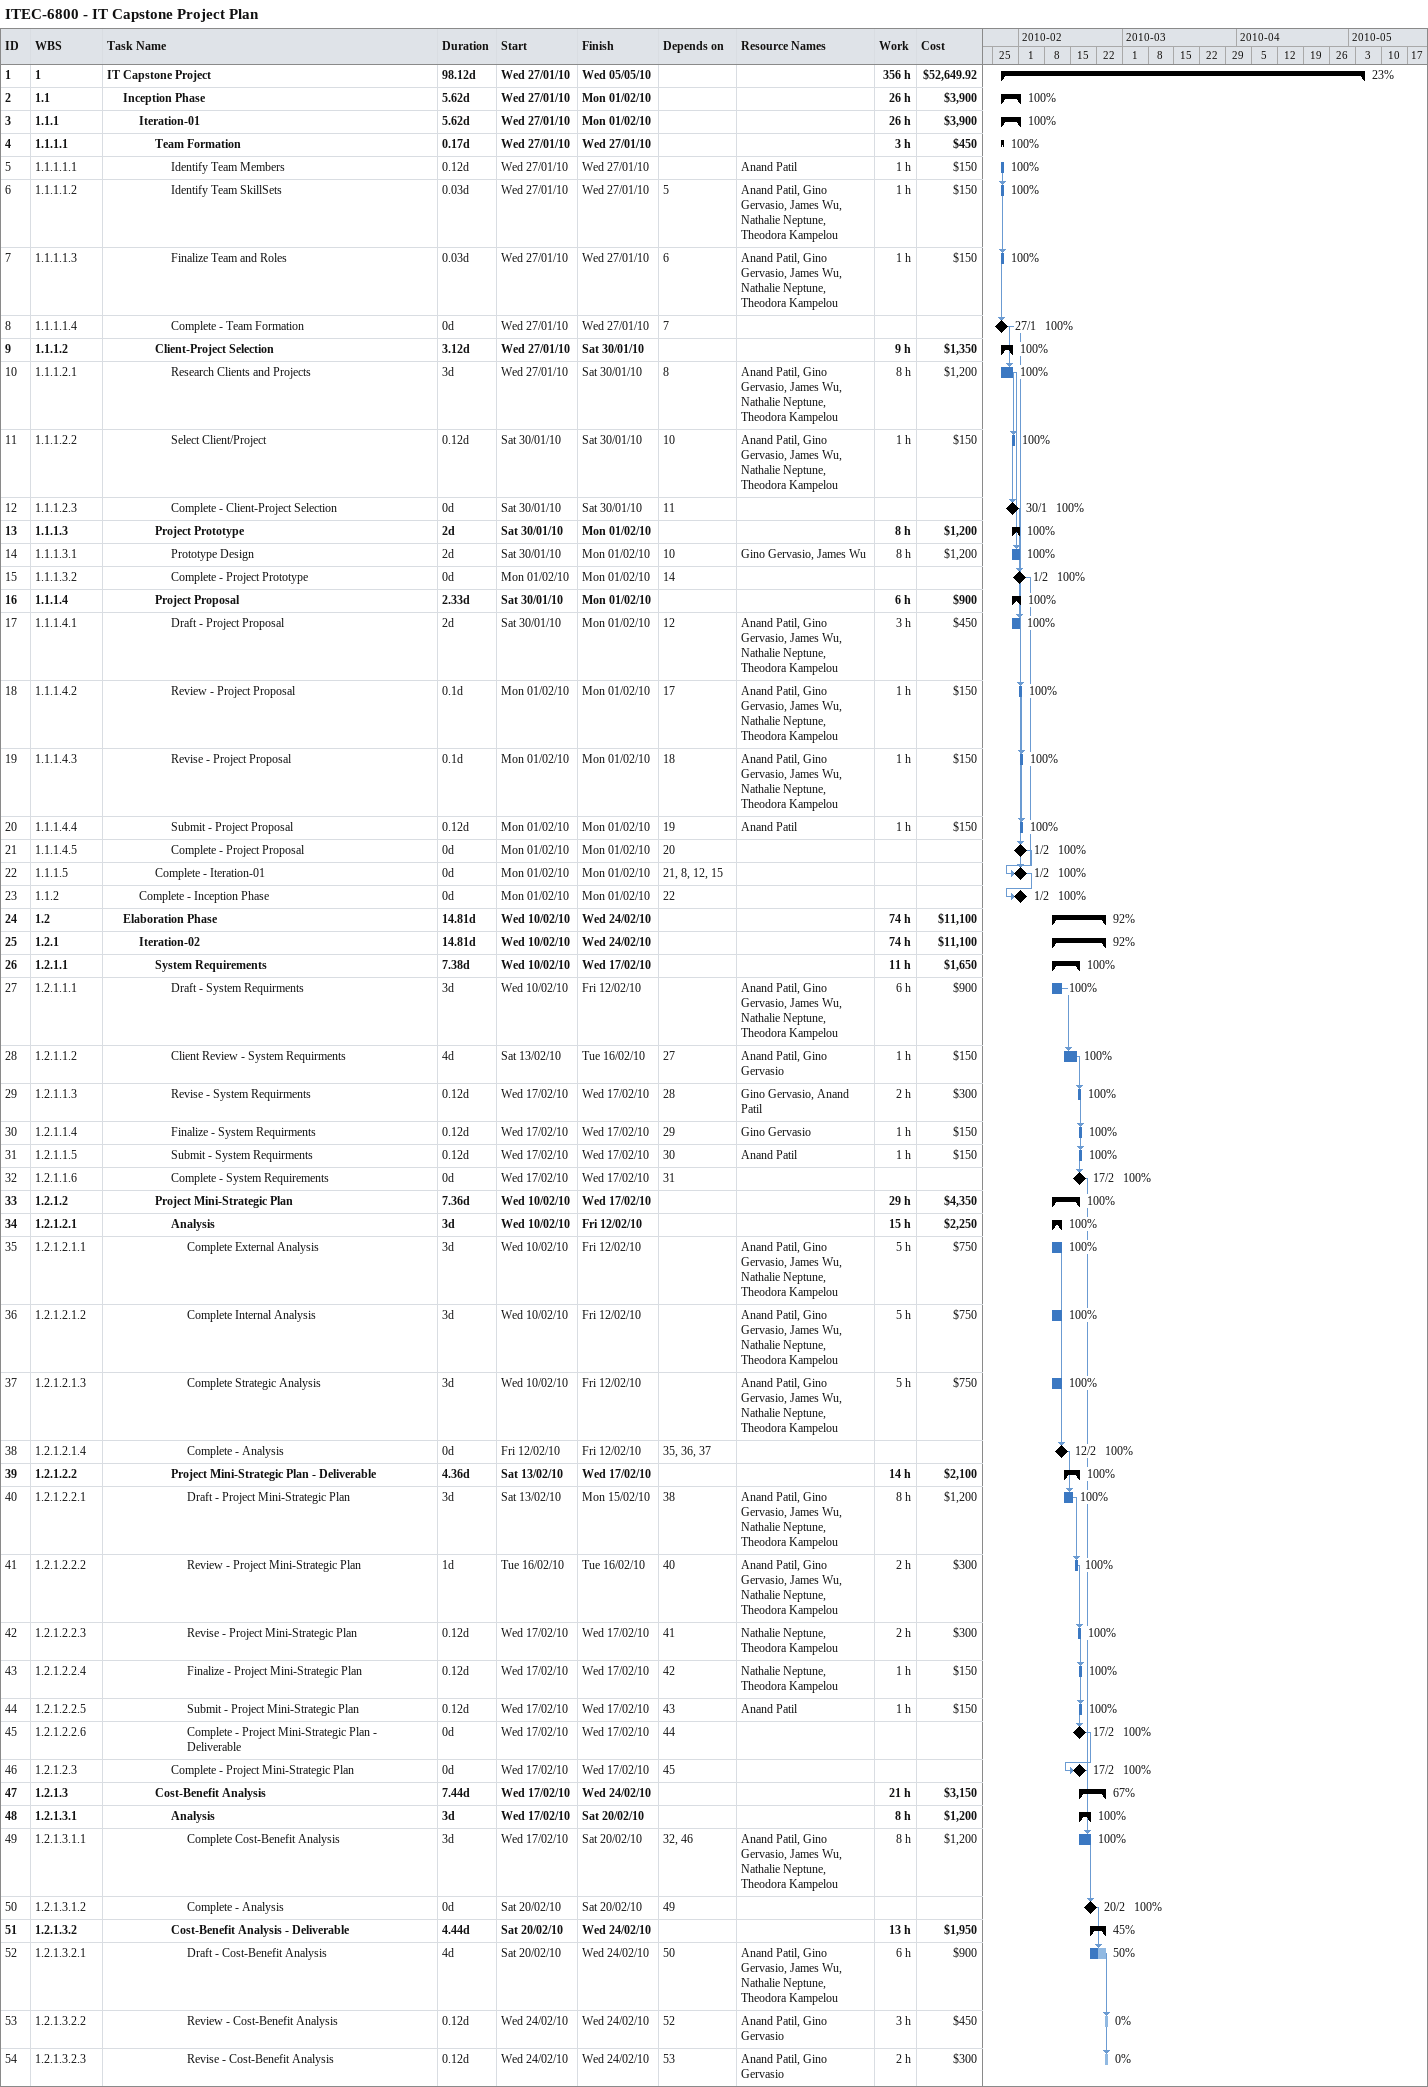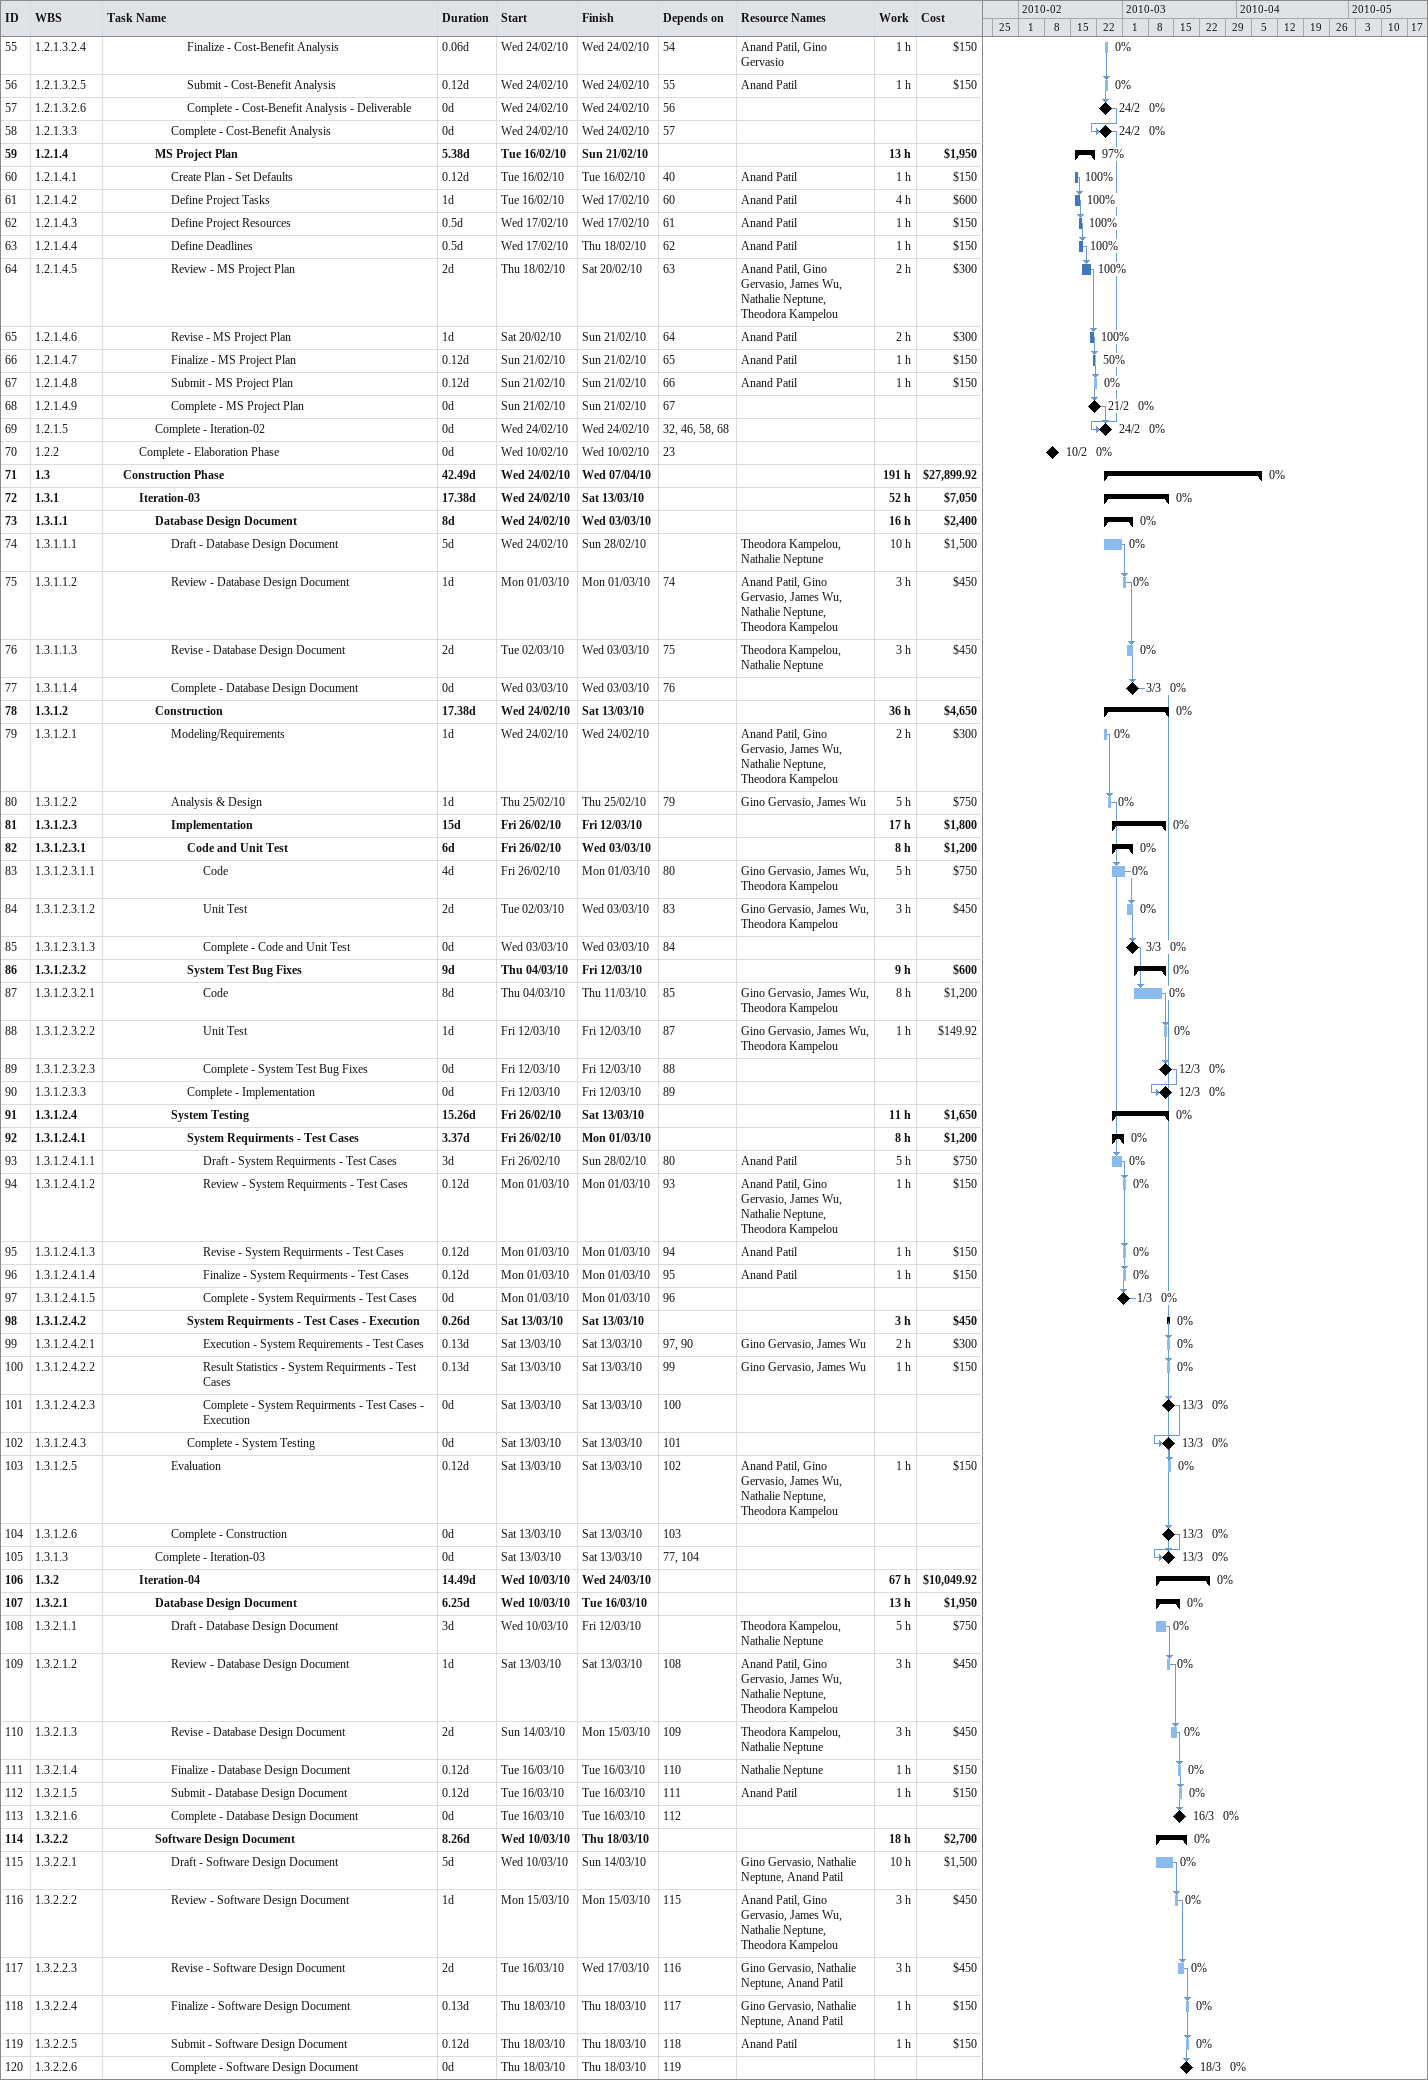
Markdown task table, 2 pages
ITEC-6800 - IT Capstone Project Plan

| ID | WBS | Task | Duration | Start | Finish | Predecessors | Resources | % complete | Work (h) | Cost ($) |
|---|---|---|---|---|---|---|---|---|---|---|
| 1 | 1 | **IT Capstone Project** | 98.12d | 2010-01-27 | 2010-05-05 |  |  | 23 | 356 | 52649.92 |
| 2 | 1.1 | **Inception Phase** | 5.62d | 2010-01-27 | 2010-02-01 |  |  | 100 | 26 | 3900 |
| 3 | 1.1.1 | **Iteration-01** | 5.62d | 2010-01-27 | 2010-02-01 |  |  | 100 | 26 | 3900 |
| 4 | 1.1.1.1 | **Team Formation** | 0.17d | 2010-01-27 | 2010-01-27 |  |  | 100 | 3 | 450 |
| 5 | 1.1.1.1.1 | Identify Team Members | 0.12d | 2010-01-27 | 2010-01-27 |  | Anand Patil | 100 | 1 | 150 |
| 6 | 1.1.1.1.2 | Identify Team SkillSets | 0.03d | 2010-01-27 | 2010-01-27 | 5 | Anand Patil, Gino Gervasio, James Wu, Nathalie Neptune, Theodora Kampelou | 100 | 1 | 150 |
| 7 | 1.1.1.1.3 | Finalize Team and Roles | 0.03d | 2010-01-27 | 2010-01-27 | 6 | Anand Patil, Gino Gervasio, James Wu, Nathalie Neptune, Theodora Kampelou | 100 | 1 | 150 |
| 8 | 1.1.1.1.4 | Complete - Team Formation | 0d | 2010-01-27 | 2010-01-27 | 7 |  | 100 |  |  |
| 9 | 1.1.1.2 | **Client-Project Selection** | 3.12d | 2010-01-27 | 2010-01-30 |  |  | 100 | 9 | 1350 |
| 10 | 1.1.1.2.1 | Research Clients and Projects | 3d | 2010-01-27 | 2010-01-30 | 8 | Anand Patil, Gino Gervasio, James Wu, Nathalie Neptune, Theodora Kampelou | 100 | 8 | 1200 |
| 11 | 1.1.1.2.2 | Select Client/Project | 0.12d | 2010-01-30 | 2010-01-30 | 10 | Anand Patil, Gino Gervasio, James Wu, Nathalie Neptune, Theodora Kampelou | 100 | 1 | 150 |
| 12 | 1.1.1.2.3 | Complete - Client-Project Selection | 0d | 2010-01-30 | 2010-01-30 | 11 |  | 100 |  |  |
| 13 | 1.1.1.3 | **Project Prototype** | 2d | 2010-01-30 | 2010-02-01 |  |  | 100 | 8 | 1200 |
| 14 | 1.1.1.3.1 | Prototype Design | 2d | 2010-01-30 | 2010-02-01 | 10 | Gino Gervasio, James Wu | 100 | 8 | 1200 |
| 15 | 1.1.1.3.2 | Complete - Project Prototype | 0d | 2010-02-01 | 2010-02-01 | 14 |  | 100 |  |  |
| 16 | 1.1.1.4 | **Project Proposal** | 2.33d | 2010-01-30 | 2010-02-01 |  |  | 100 | 6 | 900 |
| 17 | 1.1.1.4.1 | Draft - Project Proposal | 2d | 2010-01-30 | 2010-02-01 | 12 | Anand Patil, Gino Gervasio, James Wu, Nathalie Neptune, Theodora Kampelou | 100 | 3 | 450 |
| 18 | 1.1.1.4.2 | Review - Project Proposal | 0.1d | 2010-02-01 | 2010-02-01 | 17 | Anand Patil, Gino Gervasio, James Wu, Nathalie Neptune, Theodora Kampelou | 100 | 1 | 150 |
| 19 | 1.1.1.4.3 | Revise - Project Proposal | 0.1d | 2010-02-01 | 2010-02-01 | 18 | Anand Patil, Gino Gervasio, James Wu, Nathalie Neptune, Theodora Kampelou | 100 | 1 | 150 |
| 20 | 1.1.1.4.4 | Submit - Project Proposal | 0.12d | 2010-02-01 | 2010-02-01 | 19 | Anand Patil | 100 | 1 | 150 |
| 21 | 1.1.1.4.5 | Complete - Project Proposal | 0d | 2010-02-01 | 2010-02-01 | 20 |  | 100 |  |  |
| 22 | 1.1.1.5 | Complete - Iteration-01 | 0d | 2010-02-01 | 2010-02-01 | 21, 8, 12, 15 |  | 100 |  |  |
| 23 | 1.1.2 | Complete - Inception Phase | 0d | 2010-02-01 | 2010-02-01 | 22 |  | 100 |  |  |
| 24 | 1.2 | **Elaboration Phase** | 14.81d | 2010-02-10 | 2010-02-24 |  |  | 92 | 74 | 11100 |
| 25 | 1.2.1 | **Iteration-02** | 14.81d | 2010-02-10 | 2010-02-24 |  |  | 92 | 74 | 11100 |
| 26 | 1.2.1.1 | **System Requirements** | 7.38d | 2010-02-10 | 2010-02-17 |  |  | 100 | 11 | 1650 |
| 27 | 1.2.1.1.1 | Draft - System Requirments | 3d | 2010-02-10 | 2010-02-12 |  | Anand Patil, Gino Gervasio, James Wu, Nathalie Neptune, Theodora Kampelou | 100 | 6 | 900 |
| 28 | 1.2.1.1.2 | Client Review - System Requirments | 4d | 2010-02-13 | 2010-02-16 | 27 | Anand Patil, Gino Gervasio | 100 | 1 | 150 |
| 29 | 1.2.1.1.3 | Revise - System Requirments | 0.12d | 2010-02-17 | 2010-02-17 | 28 | Gino Gervasio, Anand Patil | 100 | 2 | 300 |
| 30 | 1.2.1.1.4 | Finalize - System Requirments | 0.12d | 2010-02-17 | 2010-02-17 | 29 | Gino Gervasio | 100 | 1 | 150 |
| 31 | 1.2.1.1.5 | Submit - System Requirments | 0.12d | 2010-02-17 | 2010-02-17 | 30 | Anand Patil | 100 | 1 | 150 |
| 32 | 1.2.1.1.6 | Complete - System Requirements | 0d | 2010-02-17 | 2010-02-17 | 31 |  | 100 |  |  |
| 33 | 1.2.1.2 | **Project Mini-Strategic Plan** | 7.36d | 2010-02-10 | 2010-02-17 |  |  | 100 | 29 | 4350 |
| 34 | 1.2.1.2.1 | **Analysis** | 3d | 2010-02-10 | 2010-02-12 |  |  | 100 | 15 | 2250 |
| 35 | 1.2.1.2.1.1 | Complete External Analysis | 3d | 2010-02-10 | 2010-02-12 |  | Anand Patil, Gino Gervasio, James Wu, Nathalie Neptune, Theodora Kampelou | 100 | 5 | 750 |
| 36 | 1.2.1.2.1.2 | Complete Internal Analysis | 3d | 2010-02-10 | 2010-02-12 |  | Anand Patil, Gino Gervasio, James Wu, Nathalie Neptune, Theodora Kampelou | 100 | 5 | 750 |
| 37 | 1.2.1.2.1.3 | Complete Strategic Analysis | 3d | 2010-02-10 | 2010-02-12 |  | Anand Patil, Gino Gervasio, James Wu, Nathalie Neptune, Theodora Kampelou | 100 | 5 | 750 |
| 38 | 1.2.1.2.1.4 | Complete - Analysis | 0d | 2010-02-12 | 2010-02-12 | 35, 36, 37 |  | 100 |  |  |
| 39 | 1.2.1.2.2 | **Project Mini-Strategic Plan - Deliverable** | 4.36d | 2010-02-13 | 2010-02-17 |  |  | 100 | 14 | 2100 |
| 40 | 1.2.1.2.2.1 | Draft - Project Mini-Strategic Plan | 3d | 2010-02-13 | 2010-02-15 | 38 | Anand Patil, Gino Gervasio, James Wu, Nathalie Neptune, Theodora Kampelou | 100 | 8 | 1200 |
| 41 | 1.2.1.2.2.2 | Review - Project Mini-Strategic Plan | 1d | 2010-02-16 | 2010-02-16 | 40 | Anand Patil, Gino Gervasio, James Wu, Nathalie Neptune, Theodora Kampelou | 100 | 2 | 300 |
| 42 | 1.2.1.2.2.3 | Revise - Project Mini-Strategic Plan | 0.12d | 2010-02-17 | 2010-02-17 | 41 | Nathalie Neptune, Theodora Kampelou | 100 | 2 | 300 |
| 43 | 1.2.1.2.2.4 | Finalize - Project Mini-Strategic Plan | 0.12d | 2010-02-17 | 2010-02-17 | 42 | Nathalie Neptune, Theodora Kampelou | 100 | 1 | 150 |
| 44 | 1.2.1.2.2.5 | Submit - Project Mini-Strategic Plan | 0.12d | 2010-02-17 | 2010-02-17 | 43 | Anand Patil | 100 | 1 | 150 |
| 45 | 1.2.1.2.2.6 | Complete - Project Mini-Strategic Plan - Deliverable | 0d | 2010-02-17 | 2010-02-17 | 44 |  | 100 |  |  |
| 46 | 1.2.1.2.3 | Complete - Project Mini-Strategic Plan | 0d | 2010-02-17 | 2010-02-17 | 45 |  | 100 |  |  |
| 47 | 1.2.1.3 | **Cost-Benefit Analysis** | 7.44d | 2010-02-17 | 2010-02-24 |  |  | 67 | 21 | 3150 |
| 48 | 1.2.1.3.1 | **Analysis** | 3d | 2010-02-17 | 2010-02-20 |  |  | 100 | 8 | 1200 |
| 49 | 1.2.1.3.1.1 | Complete Cost-Benefit Analysis | 3d | 2010-02-17 | 2010-02-20 | 32, 46 | Anand Patil, Gino Gervasio, James Wu, Nathalie Neptune, Theodora Kampelou | 100 | 8 | 1200 |
| 50 | 1.2.1.3.1.2 | Complete - Analysis | 0d | 2010-02-20 | 2010-02-20 | 49 |  | 100 |  |  |
| 51 | 1.2.1.3.2 | **Cost-Benefit Analysis - Deliverable** | 4.44d | 2010-02-20 | 2010-02-24 |  |  | 45 | 13 | 1950 |
| 52 | 1.2.1.3.2.1 | Draft - Cost-Benefit Analysis | 4d | 2010-02-20 | 2010-02-24 | 50 | Anand Patil, Gino Gervasio, James Wu, Nathalie Neptune, Theodora Kampelou | 50 | 6 | 900 |
| 53 | 1.2.1.3.2.2 | Review - Cost-Benefit Analysis | 0.12d | 2010-02-24 | 2010-02-24 | 52 | Anand Patil, Gino Gervasio | 0 | 3 | 450 |
| 54 | 1.2.1.3.2.3 | Revise - Cost-Benefit Analysis | 0.12d | 2010-02-24 | 2010-02-24 | 53 | Anand Patil, Gino Gervasio | 0 | 2 | 300 |
| 55 | 1.2.1.3.2.4 | Finalize - Cost-Benefit Analysis | 0.06d | 2010-02-24 | 2010-02-24 | 54 | Anand Patil, Gino Gervasio | 0 | 1 | 150 |
| 56 | 1.2.1.3.2.5 | Submit - Cost-Benefit Analysis | 0.12d | 2010-02-24 | 2010-02-24 | 55 | Anand Patil | 0 | 1 | 150 |
| 57 | 1.2.1.3.2.6 | Complete - Cost-Benefit Analysis - Deliverable | 0d | 2010-02-24 | 2010-02-24 | 56 |  | 0 |  |  |
| 58 | 1.2.1.3.3 | Complete - Cost-Benefit Analysis | 0d | 2010-02-24 | 2010-02-24 | 57 |  | 0 |  |  |
| 59 | 1.2.1.4 | **MS Project Plan** | 5.38d | 2010-02-16 | 2010-02-21 |  |  | 97 | 13 | 1950 |
| 60 | 1.2.1.4.1 | Create Plan - Set Defaults | 0.12d | 2010-02-16 | 2010-02-16 | 40 | Anand Patil | 100 | 1 | 150 |
| 61 | 1.2.1.4.2 | Define Project Tasks | 1d | 2010-02-16 | 2010-02-17 | 60 | Anand Patil | 100 | 4 | 600 |
| 62 | 1.2.1.4.3 | Define Project Resources | 0.5d | 2010-02-17 | 2010-02-17 | 61 | Anand Patil | 100 | 1 | 150 |
| 63 | 1.2.1.4.4 | Define Deadlines | 0.5d | 2010-02-17 | 2010-02-18 | 62 | Anand Patil | 100 | 1 | 150 |
| 64 | 1.2.1.4.5 | Review - MS Project Plan | 2d | 2010-02-18 | 2010-02-20 | 63 | Anand Patil, Gino Gervasio, James Wu, Nathalie Neptune, Theodora Kampelou | 100 | 2 | 300 |
| 65 | 1.2.1.4.6 | Revise - MS Project Plan | 1d | 2010-02-20 | 2010-02-21 | 64 | Anand Patil | 100 | 2 | 300 |
| 66 | 1.2.1.4.7 | Finalize - MS Project Plan | 0.12d | 2010-02-21 | 2010-02-21 | 65 | Anand Patil | 50 | 1 | 150 |
| 67 | 1.2.1.4.8 | Submit - MS Project Plan | 0.12d | 2010-02-21 | 2010-02-21 | 66 | Anand Patil | 0 | 1 | 150 |
| 68 | 1.2.1.4.9 | Complete - MS Project Plan | 0d | 2010-02-21 | 2010-02-21 | 67 |  | 0 |  |  |
| 69 | 1.2.1.5 | Complete - Iteration-02 | 0d | 2010-02-24 | 2010-02-24 | 32, 46, 58, 68 |  | 0 |  |  |
| 70 | 1.2.2 | Complete - Elaboration Phase | 0d | 2010-02-10 | 2010-02-10 | 23 |  | 0 |  |  |
| 71 | 1.3 | **Construction Phase** | 42.49d | 2010-02-24 | 2010-04-07 |  |  | 0 | 191 | 27899.92 |
| 72 | 1.3.1 | **Iteration-03** | 17.38d | 2010-02-24 | 2010-03-13 |  |  | 0 | 52 | 7050 |
| 73 | 1.3.1.1 | **Database Design Document** | 8d | 2010-02-24 | 2010-03-03 |  |  | 0 | 16 | 2400 |
| 74 | 1.3.1.1.1 | Draft - Database Design Document | 5d | 2010-02-24 | 2010-02-28 |  | Theodora Kampelou, Nathalie Neptune | 0 | 10 | 1500 |
| 75 | 1.3.1.1.2 | Review - Database Design Document | 1d | 2010-03-01 | 2010-03-01 | 74 | Anand Patil, Gino Gervasio, James Wu, Nathalie Neptune, Theodora Kampelou | 0 | 3 | 450 |
| 76 | 1.3.1.1.3 | Revise - Database Design Document | 2d | 2010-03-02 | 2010-03-03 | 75 | Theodora Kampelou, Nathalie Neptune | 0 | 3 | 450 |
| 77 | 1.3.1.1.4 | Complete - Database Design Document | 0d | 2010-03-03 | 2010-03-03 | 76 |  | 0 |  |  |
| 78 | 1.3.1.2 | **Construction** | 17.38d | 2010-02-24 | 2010-03-13 |  |  | 0 | 36 | 4650 |
| 79 | 1.3.1.2.1 | Modeling/Requirements | 1d | 2010-02-24 | 2010-02-24 |  | Anand Patil, Gino Gervasio, James Wu, Nathalie Neptune, Theodora Kampelou | 0 | 2 | 300 |
| 80 | 1.3.1.2.2 | Analysis & Design | 1d | 2010-02-25 | 2010-02-25 | 79 | Gino Gervasio, James Wu | 0 | 5 | 750 |
| 81 | 1.3.1.2.3 | **Implementation** | 15d | 2010-02-26 | 2010-03-12 |  |  | 0 | 17 | 1800 |
| 82 | 1.3.1.2.3.1 | **Code and Unit Test** | 6d | 2010-02-26 | 2010-03-03 |  |  | 0 | 8 | 1200 |
| 83 | 1.3.1.2.3.1.1 | Code | 4d | 2010-02-26 | 2010-03-01 | 80 | Gino Gervasio, James Wu, Theodora Kampelou | 0 | 5 | 750 |
| 84 | 1.3.1.2.3.1.2 | Unit Test | 2d | 2010-03-02 | 2010-03-03 | 83 | Gino Gervasio, James Wu, Theodora Kampelou | 0 | 3 | 450 |
| 85 | 1.3.1.2.3.1.3 | Complete - Code and Unit Test | 0d | 2010-03-03 | 2010-03-03 | 84 |  | 0 |  |  |
| 86 | 1.3.1.2.3.2 | **System Test Bug Fixes** | 9d | 2010-03-04 | 2010-03-12 |  |  | 0 | 9 | 600 |
| 87 | 1.3.1.2.3.2.1 | Code | 8d | 2010-03-04 | 2010-03-11 | 85 | Gino Gervasio, James Wu, Theodora Kampelou | 0 | 8 | 1200 |
| 88 | 1.3.1.2.3.2.2 | Unit Test | 1d | 2010-03-12 | 2010-03-12 | 87 | Gino Gervasio, James Wu, Theodora Kampelou | 0 | 1 | 149.92 |
| 89 | 1.3.1.2.3.2.3 | Complete - System Test Bug Fixes | 0d | 2010-03-12 | 2010-03-12 | 88 |  | 0 |  |  |
| 90 | 1.3.1.2.3.3 | Complete - Implementation | 0d | 2010-03-12 | 2010-03-12 | 89 |  | 0 |  |  |
| 91 | 1.3.1.2.4 | **System Testing** | 15.26d | 2010-02-26 | 2010-03-13 |  |  | 0 | 11 | 1650 |
| 92 | 1.3.1.2.4.1 | **System Requirments - Test Cases** | 3.37d | 2010-02-26 | 2010-03-01 |  |  | 0 | 8 | 1200 |
| 93 | 1.3.1.2.4.1.1 | Draft - System Requirments - Test Cases | 3d | 2010-02-26 | 2010-02-28 | 80 | Anand Patil | 0 | 5 | 750 |
| 94 | 1.3.1.2.4.1.2 | Review - System Requirments - Test Cases | 0.12d | 2010-03-01 | 2010-03-01 | 93 | Anand Patil, Gino Gervasio, James Wu, Nathalie Neptune, Theodora Kampelou | 0 | 1 | 150 |
| 95 | 1.3.1.2.4.1.3 | Revise - System Requirments - Test Cases | 0.12d | 2010-03-01 | 2010-03-01 | 94 | Anand Patil | 0 | 1 | 150 |
| 96 | 1.3.1.2.4.1.4 | Finalize - System Requirments - Test Cases | 0.12d | 2010-03-01 | 2010-03-01 | 95 | Anand Patil | 0 | 1 | 150 |
| 97 | 1.3.1.2.4.1.5 | Complete - System Requirments - Test Cases | 0d | 2010-03-01 | 2010-03-01 | 96 |  | 0 |  |  |
| 98 | 1.3.1.2.4.2 | **System Requirments - Test Cases - Execution** | 0.26d | 2010-03-13 | 2010-03-13 |  |  | 0 | 3 | 450 |
| 99 | 1.3.1.2.4.2.1 | Execution - System Requirements - Test Cases | 0.13d | 2010-03-13 | 2010-03-13 | 97, 90 | Gino Gervasio, James Wu | 0 | 2 | 300 |
| 100 | 1.3.1.2.4.2.2 | Result Statistics - System Requirments - Test Cases | 0.13d | 2010-03-13 | 2010-03-13 | 99 | Gino Gervasio, James Wu | 0 | 1 | 150 |
| 101 | 1.3.1.2.4.2.3 | Complete - System Requirments - Test Cases - Execution | 0d | 2010-03-13 | 2010-03-13 | 100 |  | 0 |  |  |
| 102 | 1.3.1.2.4.3 | Complete - System Testing | 0d | 2010-03-13 | 2010-03-13 | 101 |  | 0 |  |  |
| 103 | 1.3.1.2.5 | Evaluation | 0.12d | 2010-03-13 | 2010-03-13 | 102 | Anand Patil, Gino Gervasio, James Wu, Nathalie Neptune, Theodora Kampelou | 0 | 1 | 150 |
| 104 | 1.3.1.2.6 | Complete - Construction | 0d | 2010-03-13 | 2010-03-13 | 103 |  | 0 |  |  |
| 105 | 1.3.1.3 | Complete - Iteration-03 | 0d | 2010-03-13 | 2010-03-13 | 77, 104 |  | 0 |  |  |
| 106 | 1.3.2 | **Iteration-04** | 14.49d | 2010-03-10 | 2010-03-24 |  |  | 0 | 67 | 10049.92 |
| 107 | 1.3.2.1 | **Database Design Document** | 6.25d | 2010-03-10 | 2010-03-16 |  |  | 0 | 13 | 1950 |
| 108 | 1.3.2.1.1 | Draft - Database Design Document | 3d | 2010-03-10 | 2010-03-12 |  | Theodora Kampelou, Nathalie Neptune | 0 | 5 | 750 |
| 109 | 1.3.2.1.2 | Review - Database Design Document | 1d | 2010-03-13 | 2010-03-13 | 108 | Anand Patil, Gino Gervasio, James Wu, Nathalie Neptune, Theodora Kampelou | 0 | 3 | 450 |
| 110 | 1.3.2.1.3 | Revise - Database Design Document | 2d | 2010-03-14 | 2010-03-15 | 109 | Theodora Kampelou, Nathalie Neptune | 0 | 3 | 450 |
| 111 | 1.3.2.1.4 | Finalize - Database Design Document | 0.12d | 2010-03-16 | 2010-03-16 | 110 | Nathalie Neptune | 0 | 1 | 150 |
| 112 | 1.3.2.1.5 | Submit - Database Design Document | 0.12d | 2010-03-16 | 2010-03-16 | 111 | Anand Patil | 0 | 1 | 150 |
| 113 | 1.3.2.1.6 | Complete - Database Design Document | 0d | 2010-03-16 | 2010-03-16 | 112 |  | 0 |  |  |
| 114 | 1.3.2.2 | **Software Design Document** | 8.26d | 2010-03-10 | 2010-03-18 |  |  | 0 | 18 | 2700 |
| 115 | 1.3.2.2.1 | Draft - Software Design Document | 5d | 2010-03-10 | 2010-03-14 |  | Gino Gervasio, Nathalie Neptune, Anand Patil | 0 | 10 | 1500 |
| 116 | 1.3.2.2.2 | Review - Software Design Document | 1d | 2010-03-15 | 2010-03-15 | 115 | Anand Patil, Gino Gervasio, James Wu, Nathalie Neptune, Theodora Kampelou | 0 | 3 | 450 |
| 117 | 1.3.2.2.3 | Revise - Software Design Document | 2d | 2010-03-16 | 2010-03-17 | 116 | Gino Gervasio, Nathalie Neptune, Anand Patil | 0 | 3 | 450 |
| 118 | 1.3.2.2.4 | Finalize - Software Design Document | 0.13d | 2010-03-18 | 2010-03-18 | 117 | Gino Gervasio, Nathalie Neptune, Anand Patil | 0 | 1 | 150 |
| 119 | 1.3.2.2.5 | Submit - Software Design Document | 0.12d | 2010-03-18 | 2010-03-18 | 118 | Anand Patil | 0 | 1 | 150 |
| 120 | 1.3.2.2.6 | Complete - Software Design Document | 0d | 2010-03-18 | 2010-03-18 | 119 |  | 0 |  |  |
